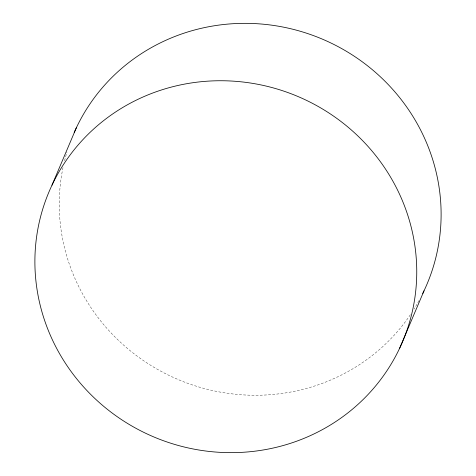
<?xml version="1.0" encoding="UTF-8"?>
<svg xmlns="http://www.w3.org/2000/svg" width="476" height="476" viewBox="0 0 476 476"><rect width="100%" height="100%" fill="white"/><g stroke="black" fill="none" stroke-linecap="round" stroke-linejoin="round"><path stroke-width="0.36" stroke-dasharray="2.38 1.78" d="M418.963 300.701A192.012 184.849 23 0 1 414.043 309.079M410.366 314.731A192.012 184.849 23 0 1 177.59 379.301A192.012 184.849 23 0 1 63.225 166.57M64.575 160.757A192.012 184.849 23 0 1 66.967 152.106"/><path stroke-width="0.71" d="M51.973 185.194L76.338 127.8M399.661 348.2A192.012 184.849 23 0 0 207.274 81.194A192.012 184.849 23 0 0 70.519 370.697A192.012 184.849 23 0 0 399.661 348.2L424.027 290.806M74.197 132.506A192.012 184.849 23 0 1 328.095 41.668A192.012 184.849 23 0 1 422.742 293.46"/></g></svg>
